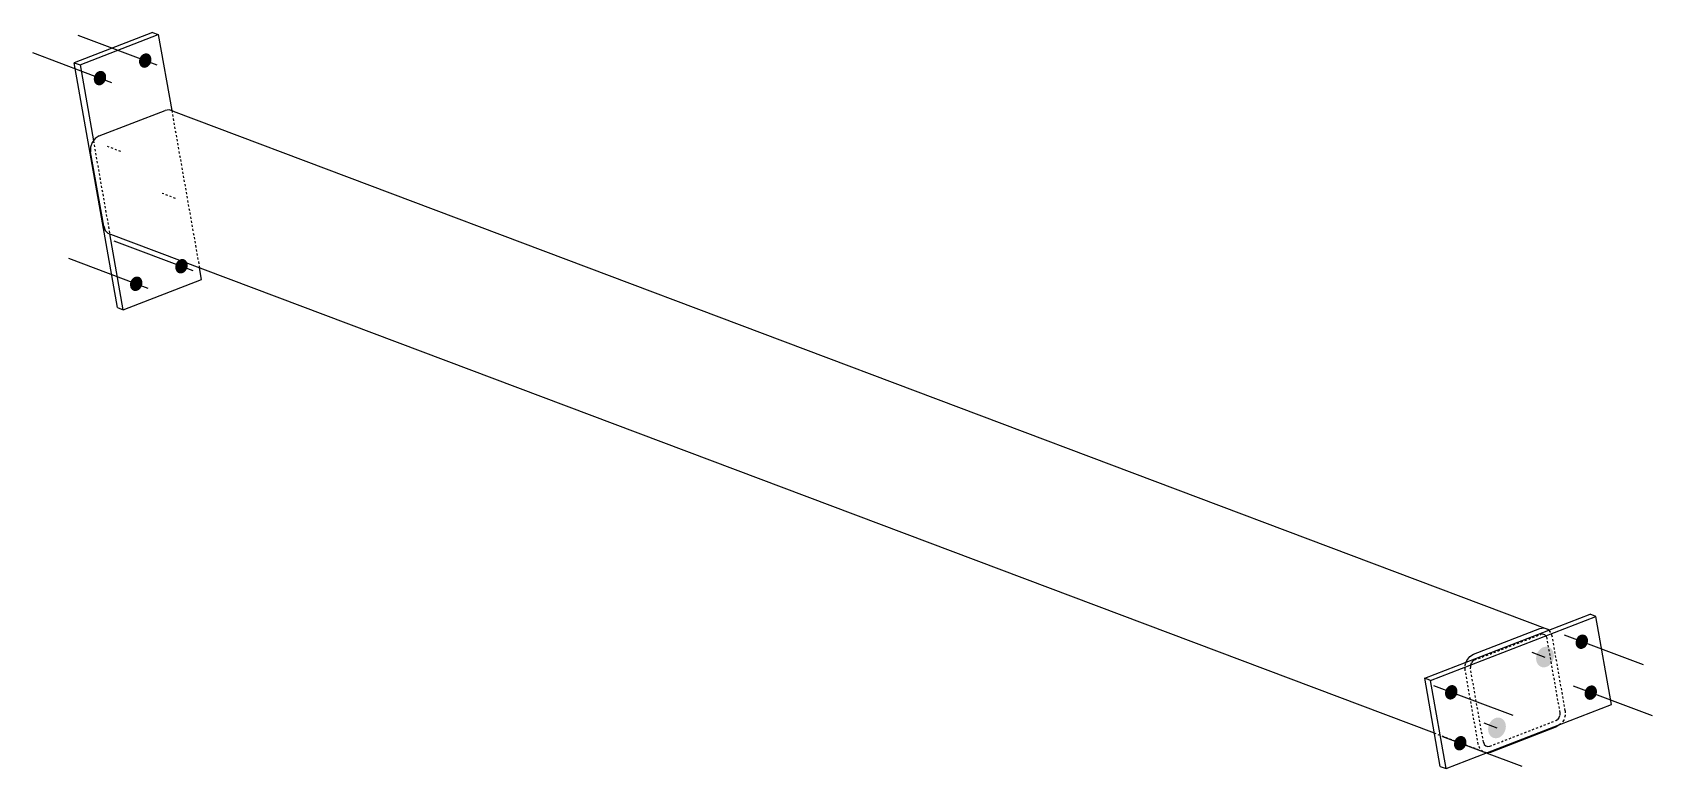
# Model space of a CAD drawing. Header units: millimetres. Extents: x 18 to 28554, y 3 to 713.
# Drawn here: x 18 to 1550, y 17 to 713 of the extents above; entities that cross this region are included whole.
import ezdxf

# ---------------------------------------------------------------- set-up
doc = ezdxf.new("R2010")
doc.units = ezdxf.units.MM
doc.linetypes.add('DXK_LINE_DOT2', pattern=[3.9198, 1.9599, -1.9599])
doc.layers.add('STÅL', color=7, linetype='Continuous')

msp = doc.modelspace()

# ---------------------------------------------------------------- hatches: boundary and pattern name
at = {"layer": 'STÅL', "linetype": 'Continuous'}
for points in [[(119.5, 688.4), (120.2, 689.7), (121, 690.9), (122, 691.8), (123.1, 692.6), (124.3, 693), (125.6, 693.2), (126.8, 693.1), (127.9, 692.7), (128.9, 692), (129.7, 691), (130.3, 689.9), (130.6, 688.6), (130.7, 687.2), (130.6, 685.8), (130.2, 684.4), (129.6, 683), (128.7, 681.9), (127.7, 680.9), (126.6, 680.2), (125.4, 679.7), (124.2, 679.5), (123, 679.6), (121.8, 680.1), (120.9, 680.8), (120.1, 681.7), (119.5, 682.8), (119.1, 684.1), (119, 685.5), (119.1, 687)], [(76.7, 671.8), (77.4, 673.1), (78.2, 674.3), (79.2, 675.3), (80.3, 676), (81.5, 676.5), (82.8, 676.6), (84, 676.5), (85.1, 676.1), (86, 675.4), (86.9, 674.5), (87.5, 673.3), (87.8, 672), (87.9, 670.6), (87.8, 669.2), (87.4, 667.8), (86.8, 666.5), (85.9, 665.3), (84.9, 664.3), (83.8, 663.6), (82.6, 663.1), (81.4, 662.9), (80.2, 663.1), (79, 663.5), (78.1, 664.2), (77.3, 665.1), (76.7, 666.3), (76.3, 667.6), (76.2, 669), (76.3, 670.4)], [(153.8, 494), (154.4, 495.4), (155.3, 496.5), (156.3, 497.5), (157.4, 498.2), (158.6, 498.7), (159.8, 498.9), (161, 498.8), (162.1, 498.3), (163.1, 497.6), (163.9, 496.7), (164.5, 495.6), (164.9, 494.3), (165, 492.9), (164.9, 491.4), (164.5, 490), (163.8, 488.7), (163, 487.5), (162, 486.6), (160.9, 485.8), (159.7, 485.4), (158.4, 485.2), (157.2, 485.3), (156.1, 485.7), (155.1, 486.4), (154.3, 487.4), (153.7, 488.5), (153.4, 489.8), (153.3, 491.2), (153.4, 492.6)], [(111, 477.5), (111.6, 478.8), (112.5, 480), (113.5, 480.9), (114.6, 481.7), (115.8, 482.1), (117, 482.3), (118.2, 482.2), (119.3, 481.8), (120.3, 481.1), (121.1, 480.1), (121.7, 479), (122.1, 477.7), (122.2, 476.3), (122.1, 474.8), (121.7, 473.4), (121, 472.1), (120.2, 471), (119.2, 470), (118.1, 469.2), (116.9, 468.8), (115.6, 468.6), (114.4, 468.7), (113.3, 469.1), (112.3, 469.8), (111.5, 470.8), (110.9, 471.9), (110.6, 473.2), (110.4, 474.6), (110.6, 476.1)], [(1478, 139.2), (1478.6, 140.5), (1479.4, 141.7), (1480.4, 142.7), (1481.6, 143.4), (1482.8, 143.9), (1484, 144), (1485.2, 143.9), (1486.3, 143.5), (1487.3, 142.8), (1488.1, 141.9), (1488.7, 140.7), (1489.1, 139.4), (1489.2, 138), (1489, 136.6), (1488.6, 135.2), (1488, 133.9), (1487.2, 132.7), (1486.2, 131.7), (1485, 131), (1483.8, 130.5), (1482.6, 130.3), (1481.4, 130.5), (1480.3, 130.9), (1479.3, 131.6), (1478.5, 132.5), (1477.9, 133.7), (1477.5, 135), (1477.4, 136.4), (1477.6, 137.8)], [(1440.9, 125.6), (1441.8, 127.5), (1443, 129.1), (1444.4, 130.5), (1446, 131.6), (1447.7, 132.2), (1449.5, 132.5), (1451.2, 132.3), (1452.8, 131.7), (1454.2, 130.7), (1455.3, 129.4), (1456.2, 127.7), (1456.7, 125.9), (1456.9, 123.9), (1456.7, 121.8), (1456.1, 119.8), (1455.2, 118), (1454, 116.3), (1452.6, 114.9), (1451, 113.8), (1449.2, 113.2), (1447.5, 112.9), (1445.8, 113.1), (1444.2, 113.7), (1442.8, 114.7), (1441.6, 116), (1440.8, 117.7), (1440.2, 119.5), (1440.1, 121.5), (1440.3, 123.6)], [(1354.5, 91.4), (1355.1, 92.7), (1356, 93.9), (1357, 94.8), (1358.1, 95.6), (1359.3, 96), (1360.5, 96.2), (1361.7, 96.1), (1362.8, 95.7), (1363.8, 95), (1364.6, 94), (1365.2, 92.9), (1365.6, 91.6), (1365.7, 90.2), (1365.6, 88.8), (1365.2, 87.4), (1364.5, 86), (1363.7, 84.9), (1362.7, 83.9), (1361.6, 83.2), (1360.4, 82.7), (1359.1, 82.5), (1357.9, 82.6), (1356.8, 83.1), (1355.8, 83.8), (1355, 84.7), (1354.4, 85.8), (1354.1, 87.1), (1353.9, 88.5), (1354.1, 90)], [(1486.5, 91.1), (1487.1, 92.4), (1487.9, 93.6), (1488.9, 94.5), (1490.1, 95.3), (1491.3, 95.7), (1492.5, 95.9), (1493.7, 95.8), (1494.8, 95.4), (1495.8, 94.7), (1496.6, 93.7), (1497.2, 92.6), (1497.5, 91.3), (1497.7, 89.9), (1497.5, 88.5), (1497.1, 87.1), (1496.5, 85.7), (1495.7, 84.6), (1494.6, 83.6), (1493.5, 82.8), (1492.3, 82.4), (1491.1, 82.2), (1489.9, 82.3), (1488.8, 82.8), (1487.8, 83.5), (1487, 84.4), (1486.4, 85.5), (1486, 86.8), (1485.9, 88.2), (1486.1, 89.7)], [(1395.5, 58.6), (1396.4, 60.5), (1397.6, 62.1), (1399, 63.5), (1400.7, 64.6), (1402.4, 65.3), (1404.1, 65.5), (1405.8, 65.3), (1407.4, 64.7), (1408.8, 63.7), (1410, 62.4), (1410.8, 60.8), (1411.4, 58.9), (1411.5, 56.9), (1411.3, 54.9), (1410.7, 52.8), (1409.8, 51), (1408.7, 49.3), (1407.2, 47.9), (1405.6, 46.8), (1403.9, 46.2), (1402.1, 45.9), (1400.4, 46.1), (1398.8, 46.7), (1397.4, 47.7), (1396.3, 49), (1395.4, 50.7), (1394.9, 52.5), (1394.7, 54.5), (1394.9, 56.6)], [(1363, 43.2), (1363.6, 44.6), (1364.4, 45.7), (1365.4, 46.7), (1366.6, 47.5), (1367.8, 47.9), (1369, 48.1), (1370.2, 48), (1371.3, 47.5), (1372.3, 46.9), (1373.1, 45.9), (1373.7, 44.8), (1374.1, 43.5), (1374.2, 42.1), (1374, 40.6), (1373.6, 39.2), (1373, 37.9), (1372.2, 36.7), (1371.2, 35.8), (1370, 35), (1368.8, 34.6), (1367.6, 34.4), (1366.4, 34.5), (1365.3, 34.9), (1364.3, 35.6), (1363.5, 36.6), (1362.9, 37.7), (1362.5, 39), (1362.4, 40.4), (1362.6, 41.8)]]:
    msp.add_hatch(color=96, dxfattribs=at).paths.add_polyline_path(points)

# ---------------------------------------------------------------- linework, layer by layer
at = {"layer": 'STÅL', "color": 2, "linetype": 'Continuous'}
for p, q in [((131.8, 713), (57.7, 684.3)), ((63.2, 682.2), (137.2, 710.9)), ((131.8, 713), (137.2, 710.9)), ((137.2, 710.9), (149.9, 639.2)), ((57.7, 684.3), (63.2, 682.2)), ((98.5, 452.9), (57.7, 684.3)), ((63.2, 682.2), (75.8, 610.5)), ((81.2, 615.1), (143.7, 639.3)), ((147.6, 639.9), (143.7, 639.3)), ((151.3, 638.7), (147.6, 639.9)), ((151.3, 638.7), (1451, 149.1)), ((81.2, 615.1), (77.5, 612.8)), ((74.7, 609.1), (73.2, 604.7)), ((73.2, 604.7), (73.2, 600.1)), ((85.6, 529.8), (73.2, 600.1)), ((77.5, 612.8), (74.7, 609.1)), ((85.6, 529.8), (87.1, 525.8)), ((87.1, 525.8), (89.9, 523.1)), ((1344, 50.6), (89.9, 523.1)), ((103.9, 450.9), (91.3, 522.5)), ((178, 479.6), (176.1, 490.6)), ((103.9, 450.9), (178, 479.6)), ((98.5, 452.9), (103.9, 450.9)), ((1334.8, 102.6), (1491.2, 163.2)), ((1340.3, 100.6), (1496.7, 161.1)), ((1496.7, 161.1), (1491.2, 163.2)), ((1511.3, 77.9), (1496.7, 161.1)), ((1380.9, 125.4), (1443.5, 149.6)), ((1443.5, 149.6), (1447.4, 150.3)), ((1447.4, 150.3), (1451, 149.1)), ((1452.1, 148), (1451, 149.1)), ((1374.5, 119.5), (1377.3, 123.1)), ((1377.3, 123.1), (1380.9, 125.4)), ((1373.9, 117.8), (1374.5, 119.5)), ((1340.3, 100.6), (1334.8, 102.6)), ((1349.5, 19.3), (1334.8, 102.6)), ((1354.9, 17.3), (1340.3, 100.6)), ((1354.9, 17.3), (1511.3, 77.9)), ((1397.2, 32.9), (1459.8, 57.1)), ((1463, 59.1), (1459.8, 57.1)), ((1393.8, 32.3), (1397.2, 32.9)), ((1349.5, 19.3), (1354.9, 17.3))]:
    msp.add_line(p, q, dxfattribs=at)
at = {"layer": 'STÅL', "color": 96, "linetype": 'Continuous'}
for p, q in [((61, 710.4), (135.7, 682.3)), ((18.2, 693.9), (92.9, 665.7)), ((95.2, 516.1), (170, 487.9)), ((52.4, 499.5), (127.2, 471.4)), ((1541.8, 115.2), (1467, 143.3)), ((1436, 127.4), (1448.5, 122.7)), ((1418.3, 67.3), (1343.5, 95.5)), ((1550.2, 67), (1475.5, 95.2)), ((1426.8, 19.2), (1352, 47.4)), ((1390.6, 60.4), (1403.1, 55.7))]:
    msp.add_line(p, q, dxfattribs=at)
at = {"layer": 'STÅL', "color": 7, "linetype": 'DXK_LINE_DOT2'}
for p, q in [((149.9, 639.2), (176.1, 490.6)), ((75.8, 610.5), (91.3, 522.5)), ((1381.9, 119.9), (1444.5, 144.1)), ((1446.4, 144.4), (1444.5, 144.1)), ((1448.2, 143.8), (1446.4, 144.4)), ((1449.6, 142.4), (1448.2, 143.8)), ((1450.4, 140.5), (1449.6, 142.4)), ((1462.8, 70.1), (1450.4, 140.5)), ((1453.8, 146.3), (1452.1, 148)), ((1455.3, 142.4), (1453.8, 146.3)), ((1467.7, 72), (1455.3, 142.4)), ((1373, 115), (1373.9, 117.8)), ((1373, 110.5), (1373, 115)), ((1385.4, 40.2), (1373, 110.5)), ((1378.7, 116.9), (1377.9, 114.7)), ((1377.9, 114.7), (1377.9, 112.4)), ((1390.3, 42.1), (1377.9, 112.4)), ((1380.1, 118.7), (1378.7, 116.9)), ((1381.9, 119.9), (1380.1, 118.7)), ((1396.3, 38.4), (1458.8, 62.7)), ((1458.8, 62.7), (1460.6, 63.8)), ((1460.6, 63.8), (1462, 65.6)), ((1462, 65.6), (1462.8, 67.9)), ((1462.8, 67.9), (1462.8, 70.1)), ((1466.2, 63.1), (1463.4, 59.4)), ((1467.7, 67.5), (1466.2, 63.1)), ((1467.7, 72), (1467.7, 67.5)), ((1389.7, 33.4), (1344, 50.6)), ((1463.4, 59.4), (1463, 59.1)), ((1386.9, 36.2), (1385.4, 40.2)), ((1389.7, 33.4), (1386.9, 36.2)), ((1393.3, 32.3), (1389.7, 33.4)), ((1390.3, 42.1), (1391.1, 40.1)), ((1391.1, 40.1), (1392.5, 38.7)), ((1392.5, 38.7), (1394.3, 38.1)), ((1393.3, 32.3), (1393.8, 32.3)), ((1394.3, 38.1), (1396.3, 38.4))]:
    msp.add_line(p, q, dxfattribs=at)
at = {"layer": 'STÅL', "color": 96, "linetype": 'DXK_LINE_DOT2'}
for p, q in [((101.8, 600.4), (89.3, 605.1)), ((153.5, 556.1), (141, 560.9))]:
    msp.add_line(p, q, dxfattribs=at)

doc.saveas('drawing.dxf')
